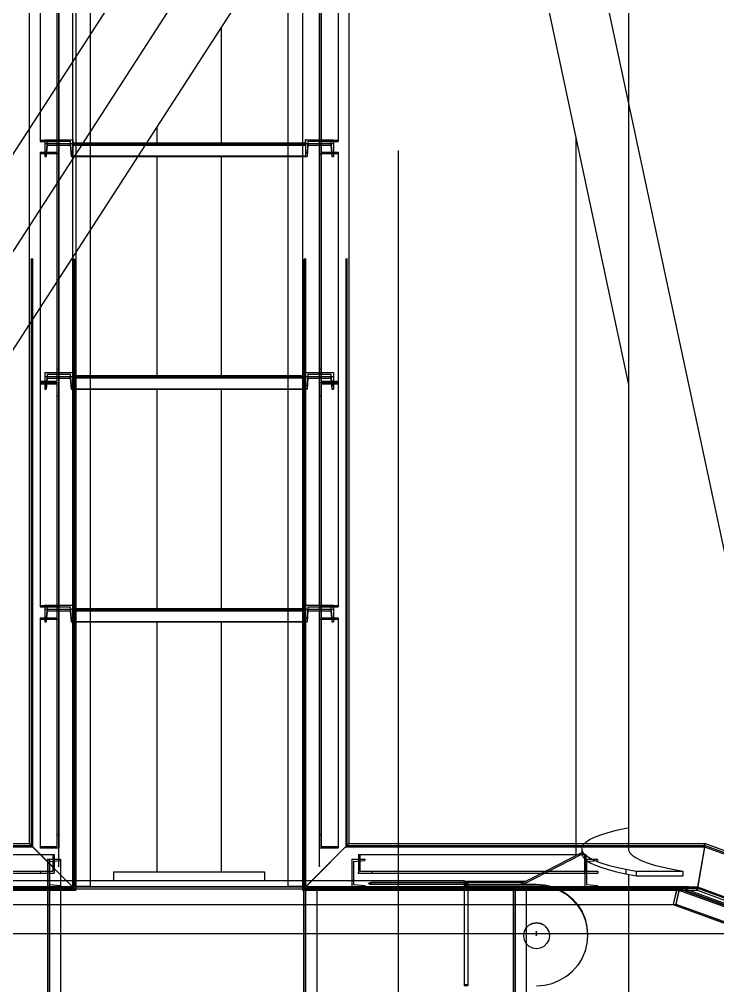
# Model space of a CAD drawing. Header units: millimetres. Extents: x 150209.93 to 150215.05, y 136675.65 to 136679.93.
# Drawn here: x 150213.5469 to 150213.6069, y 136676.4782 to 136676.5613 of the extents above; entities that cross this region are included whole.
import ezdxf

# ---------------------------------------------------------------- set-up
doc = ezdxf.new("R2010")
doc.units = ezdxf.units.MM
doc.header["$LTSCALE"] = 0.25
for name, pattern in [('CENTER', [50.8, 31.75, -6.35, 6.35, -6.35]), ('XKITLINE00', [0]), ('XKITLINE02', [4, 2, -2]), ('XKITLINE03', [6, 3, -1, 1, -1])]:
    doc.linetypes.add(name, pattern=pattern)

# ---------------------------------------------------------------- blocks, each defined once
blk = doc.blocks.new('çatıı')
at = {"color": 116, "linetype": 'XKITLINE02', "true_color": 0x136734}
for p, q in [((23097.16, 5550.14), (23097.16, 4298.1)), ((23097.69, 5550.18), (23097.69, 4297.68)), ((23114.93, 5550.18), (23114.93, 4280.34)), ((23115.46, 5550.14), (23115.46, 4279.7)), ((23116.31, 5550.19), (23116.31, 4278.85)), ((23214.54, 5550.14), (23214.54, 4279.7)), ((23215.07, 5550.18), (23215.07, 4280.33)), ((23232.31, 5550.18), (23232.31, 4297.66)), ((23232.84, 5550.14), (23232.84, 4298.1)), ((23115.01, 5549.96), (23115.01, 4280.58)), ((23115.01, 5549.66), (23115.01, 4280.28)), ((23115.86, 5549.94), (23115.86, 4280.56)), ((23115.86, 5549.68), (23115.86, 4280.3)), ((23122.51, 5549.96), (23122.51, 4280.57)), ((23122.51, 5549.67), (23122.51, 4280.28)), ((23207.5, 5549.95), (23207.48, 4280.57)), ((23207.51, 5549.67), (23207.48, 4280.29)), ((23207.51, 5549.66), (23207.48, 4280.28)), ((23214.15, 5549.94), (23214.13, 4280.56)), ((23214.16, 5549.68), (23214.13, 4280.3)), ((23215, 5549.97), (23214.98, 4280.58)), ((23215.01, 5549.66), (23214.98, 4280.28)), ((23101.01, 4697.01), (23101.01, 4600.55)), ((23108.21, 4696.42), (23108.21, 4595.25)), ((23109.01, 4697.01), (23109.01, 4595.25)), ((23220.99, 4697.01), (23220.99, 4595.25)), ((23221.79, 4696.43), (23221.79, 4595.25)), ((23228.99, 4697.01), (23228.99, 4600.55)), ((23122.51, 4646.44), (23122.51, 4562.58)), ((23116.31, 4636.85), (23116.31, 4552.99)), ((23096.31, 4605.91), (23096.31, 4299.07)), ((23101.01, 4601.13), (23109.01, 4601.13)), ((23101.01, 4600.55), (23108.21, 4600.55)), ((23103.01, 4601.29), (23103.01, 4594.09)), ((23103.01, 4601.29), (23115.01, 4601.29)), ((23103.01, 4599.59), (23115.01, 4599.59)), ((23104.07, 4600.59), (23103.69, 4595.79)), ((23104.07, 4600.59), (23113.94, 4600.59)), ((23104.07, 4600.59), (23104.07, 4598.89)), ((23108.21, 4601.06), (23108.21, 4497.61)), ((23108.21, 4601.06), (23109.01, 4601.06)), ((23109.01, 4601.06), (23109.01, 4501.3)), ((23113.94, 4600.59), (23114.33, 4595.79)), ((23113.94, 4600.59), (23113.94, 4598.89)), ((23115.01, 4601.29), (23115.01, 4594.09)), ((23115.01, 4599.78), (23115.01, 4594.09)), ((23115.01, 4599.78), (23146.55, 4599.78)), ((23115.01, 4599.59), (23214.99, 4599.59)), ((23207.48, 4599.78), (23214.99, 4599.78)), ((23214.99, 4601.29), (23214.99, 4599.59)), ((23214.99, 4601.29), (23214.99, 4595.79)), ((23214.99, 4601.29), (23226.99, 4601.29)), ((23214.99, 4599.78), (23214.99, 4594.09)), ((23214.99, 4599.59), (23214.99, 4594.09)), ((23214.99, 4599.59), (23226.99, 4599.59)), ((23216.05, 4600.59), (23215.67, 4595.79)), ((23216.05, 4600.59), (23216.05, 4598.89)), ((23216.05, 4600.59), (23225.92, 4600.59)), ((23220.99, 4601.13), (23228.99, 4601.13)), ((23220.99, 4601.06), (23220.99, 4595.32)), ((23220.99, 4601.06), (23221.79, 4601.06)), ((23220.99, 4601.06), (23220.99, 4497.04)), ((23221.79, 4601.06), (23221.79, 4595.9)), ((23221.79, 4601.06), (23221.79, 4497.61)), ((23221.79, 4600.55), (23228.99, 4600.55)), ((23225.92, 4600.59), (23225.92, 4598.89)), ((23225.92, 4600.59), (23226.31, 4595.79)), ((23226.99, 4601.29), (23226.99, 4599.59)), ((23226.99, 4601.29), (23226.99, 4595.79)), ((23226.99, 4599.59), (23226.99, 4594.09)), ((23101.01, 4595.9), (23101.01, 4497.04)), ((23101.01, 4595.9), (23108.21, 4595.9)), ((23101.01, 4595.32), (23109.01, 4595.32)), ((23103.01, 4595.79), (23103.69, 4595.79)), ((23104.07, 4598.89), (23103.69, 4594.09)), ((23103.69, 4595.79), (23103.69, 4594.09)), ((23104.07, 4598.89), (23113.94, 4598.89)), ((23113.94, 4598.89), (23114.33, 4594.09)), ((23114.33, 4595.79), (23115.01, 4595.79)), ((23114.33, 4595.79), (23114.33, 4594.09)), ((23115.01, 4599.06), (23214.99, 4599.06)), ((23115.01, 4598.91), (23214.99, 4598.91)), ((23214.99, 4595.79), (23214.99, 4594.09)), ((23214.99, 4595.79), (23215.67, 4595.79)), ((23216.05, 4598.89), (23215.67, 4594.09)), ((23215.67, 4595.79), (23215.67, 4594.09)), ((23216.05, 4598.89), (23225.92, 4598.89)), ((23220.99, 4595.32), (23228.99, 4595.32)), ((23221.79, 4595.9), (23228.99, 4595.9)), ((23225.92, 4598.89), (23226.31, 4594.09)), ((23226.31, 4595.79), (23226.31, 4594.09)), ((23226.31, 4595.79), (23226.99, 4595.79)), ((23226.99, 4595.79), (23226.99, 4594.09)), ((23228.99, 4595.9), (23228.99, 4595.32)), ((23228.99, 4595.9), (23228.99, 4497.04)), ((23103.01, 4594.09), (23103.69, 4594.09)), ((23108.21, 4595.25), (23109.01, 4595.25)), ((23114.33, 4594.09), (23115.01, 4594.09)), ((23115.01, 4594.28), (23143, 4594.28)), ((23115.01, 4594.27), (23142.99, 4594.27)), ((23115.01, 4594.1), (23142.89, 4594.1)), ((23115.01, 4594.09), (23142.88, 4594.09)), ((23207.48, 4594.28), (23214.99, 4594.28)), ((23207.48, 4594.27), (23214.99, 4594.27)), ((23207.48, 4594.1), (23214.99, 4594.1)), ((23207.48, 4594.09), (23214.99, 4594.09)), ((23214.99, 4594.09), (23215.67, 4594.09)), ((23220.99, 4595.25), (23221.79, 4595.25)), ((23226.31, 4594.09), (23226.99, 4594.09)), ((23103.01, 4501.3), (23103.01, 4494.11)), ((23103.01, 4501.3), (23115.01, 4501.3)), ((23104.07, 4500.6), (23103.69, 4495.8)), ((23104.07, 4500.6), (23113.94, 4500.6)), ((23104.07, 4500.6), (23104.07, 4498.9)), ((23108.21, 4502.78), (23109.01, 4502.78)), ((23108.21, 4502.78), (23108.21, 4497.61)), ((23109.01, 4502.78), (23109.01, 4497.04)), ((23113.94, 4500.6), (23114.33, 4495.8)), ((23113.94, 4500.6), (23113.94, 4498.9)), ((23115.01, 4501.3), (23115.01, 4494.11)), ((23214.99, 4501.3), (23214.99, 4499.6)), ((23214.99, 4501.3), (23214.99, 4495.8)), ((23214.99, 4501.3), (23226.99, 4501.3)), ((23216.05, 4500.6), (23215.67, 4495.8)), ((23216.05, 4500.6), (23216.05, 4498.9)), ((23216.05, 4500.6), (23225.92, 4500.6)), ((23220.99, 4502.78), (23221.79, 4502.78)), ((23225.92, 4500.6), (23225.92, 4498.9)), ((23225.92, 4500.6), (23226.31, 4495.8)), ((23226.99, 4501.3), (23226.99, 4499.6)), ((23226.99, 4501.3), (23226.99, 4495.8)), ((23101.01, 4497.61), (23108.21, 4497.61)), ((23101.01, 4497.61), (23101.01, 4497.04)), ((23101.01, 4497.04), (23109.01, 4497.04)), ((23101.01, 4497.04), (23101.01, 4400.57)), ((23101.01, 4497.04), (23109.01, 4497.04)), ((23101.01, 4496.45), (23108.21, 4496.45)), ((23103.01, 4499.6), (23115.01, 4499.6)), ((23103.01, 4495.8), (23103.69, 4495.8)), ((23104.07, 4498.9), (23103.69, 4494.11)), ((23103.69, 4495.8), (23103.69, 4494.11)), ((23104.07, 4498.9), (23113.94, 4498.9)), ((23108.21, 4496.45), (23108.21, 4395.27)), ((23109.01, 4497.04), (23109.01, 4395.27)), ((23113.94, 4498.9), (23114.33, 4494.11)), ((23114.33, 4495.8), (23115.01, 4495.8)), ((23114.33, 4495.8), (23114.33, 4494.11)), ((23115.01, 4499.79), (23115.01, 4494.11)), ((23115.01, 4499.79), (23122.51, 4499.79)), ((23115.01, 4499.6), (23214.99, 4499.6)), ((23115.01, 4499.07), (23214.99, 4499.07)), ((23115.01, 4498.92), (23214.99, 4498.92)), ((23207.48, 4499.79), (23214.99, 4499.79)), ((23214.99, 4499.79), (23214.99, 4494.11)), ((23214.99, 4499.6), (23214.99, 4494.11)), ((23214.99, 4499.6), (23226.99, 4499.6)), ((23214.99, 4495.8), (23214.99, 4494.11)), ((23214.99, 4495.8), (23215.67, 4495.8)), ((23216.05, 4498.9), (23215.67, 4494.11)), ((23215.67, 4495.8), (23215.67, 4494.11)), ((23216.05, 4498.9), (23225.92, 4498.9)), ((23220.99, 4497.04), (23228.99, 4497.04)), ((23220.99, 4497.04), (23220.99, 4491.15)), ((23220.99, 4497.04), (23228.99, 4497.04)), ((23220.99, 4497.04), (23220.99, 4395.27)), ((23221.79, 4497.61), (23228.99, 4497.61)), ((23221.79, 4496.45), (23221.79, 4491.15)), ((23221.79, 4496.45), (23228.99, 4496.45)), ((23221.79, 4496.45), (23221.79, 4395.27)), ((23225.92, 4498.9), (23226.31, 4494.11)), ((23226.31, 4495.8), (23226.31, 4494.11)), ((23226.31, 4495.8), (23226.99, 4495.8)), ((23226.99, 4499.6), (23226.99, 4494.11)), ((23226.99, 4495.8), (23226.99, 4494.11)), ((23228.99, 4497.04), (23228.99, 4496.45)), ((23228.99, 4497.04), (23228.99, 4400.57)), ((23103.01, 4494.11), (23103.69, 4494.11)), ((23114.33, 4494.11), (23115.01, 4494.11)), ((23115.01, 4494.29), (23122.51, 4494.29)), ((23115.01, 4494.28), (23122.51, 4494.28)), ((23115.01, 4494.12), (23122.51, 4494.12)), ((23115.01, 4494.11), (23122.51, 4494.11)), ((23207.48, 4494.29), (23214.99, 4494.29)), ((23207.48, 4494.28), (23214.99, 4494.28)), ((23207.48, 4494.12), (23214.99, 4494.12)), ((23207.48, 4494.11), (23214.99, 4494.11)), ((23214.99, 4494.11), (23215.67, 4494.11)), ((23226.31, 4494.11), (23226.99, 4494.11)), ((23108.21, 4491.15), (23109.01, 4491.15)), ((23220.99, 4491.15), (23221.79, 4491.15)), ((23101.01, 4401.16), (23109.01, 4401.16)), ((23101.01, 4400.57), (23108.21, 4400.57)), ((23103.01, 4401.32), (23103.01, 4394.12)), ((23103.01, 4401.32), (23115.01, 4401.32)), ((23104.07, 4400.62), (23103.69, 4395.82)), ((23104.07, 4400.62), (23113.94, 4400.62)), ((23104.07, 4400.62), (23104.07, 4398.92)), ((23108.21, 4401.09), (23108.21, 4297.63)), ((23108.21, 4401.09), (23109.01, 4401.09)), ((23109.01, 4401.09), (23109.01, 4297.06)), ((23113.94, 4400.62), (23114.33, 4395.82)), ((23113.94, 4400.62), (23113.94, 4398.92)), ((23115.01, 4401.32), (23115.01, 4394.12)), ((23214.99, 4401.32), (23214.99, 4399.62)), ((23214.99, 4401.32), (23214.99, 4395.82)), ((23214.99, 4401.32), (23226.99, 4401.32)), ((23216.05, 4400.62), (23215.67, 4395.82)), ((23216.05, 4400.62), (23216.05, 4398.92)), ((23216.05, 4400.62), (23225.92, 4400.62)), ((23220.99, 4401.16), (23228.99, 4401.16)), ((23220.99, 4401.09), (23220.99, 4395.34)), ((23220.99, 4401.09), (23221.79, 4401.09)), ((23220.99, 4401.09), (23220.99, 4297.06)), ((23221.79, 4401.09), (23221.79, 4395.92)), ((23221.79, 4401.09), (23221.79, 4297.63)), ((23221.79, 4400.57), (23228.99, 4400.57)), ((23225.92, 4400.62), (23225.92, 4398.92)), ((23225.92, 4400.62), (23226.31, 4395.82)), ((23226.99, 4401.32), (23226.99, 4399.62)), ((23226.99, 4401.32), (23226.99, 4395.82)), ((23103.01, 4399.62), (23115.01, 4399.62)), ((23104.07, 4398.92), (23103.69, 4394.12)), ((23104.07, 4398.92), (23113.94, 4398.92)), ((23113.94, 4398.92), (23114.33, 4394.12)), ((23115.01, 4399.8), (23115.01, 4394.12)), ((23115.01, 4399.8), (23122.51, 4399.8)), ((23115.01, 4399.62), (23214.99, 4399.62)), ((23115.01, 4399.08), (23214.99, 4399.08)), ((23115.01, 4398.93), (23214.99, 4398.93)), ((23207.48, 4399.8), (23214.99, 4399.8)), ((23214.99, 4399.8), (23214.99, 4394.12)), ((23214.99, 4399.62), (23214.99, 4394.12)), ((23214.99, 4399.62), (23226.99, 4399.62)), ((23216.05, 4398.92), (23215.67, 4394.12)), ((23216.05, 4398.92), (23225.92, 4398.92)), ((23225.92, 4398.92), (23226.31, 4394.12)), ((23226.99, 4399.62), (23226.99, 4394.12)), ((23101.01, 4395.92), (23101.01, 4297.06)), ((23101.01, 4395.92), (23108.21, 4395.92)), ((23101.01, 4395.34), (23109.01, 4395.34)), ((23103.01, 4395.82), (23103.69, 4395.82)), ((23103.01, 4394.12), (23103.69, 4394.12)), ((23103.69, 4395.82), (23103.69, 4394.12)), ((23108.21, 4395.27), (23109.01, 4395.27)), ((23114.33, 4395.82), (23115.01, 4395.82)), ((23114.33, 4395.82), (23114.33, 4394.12)), ((23114.33, 4394.12), (23115.01, 4394.12)), ((23115.01, 4394.3), (23122.51, 4394.3)), ((23115.01, 4394.29), (23122.51, 4394.29)), ((23115.01, 4394.13), (23122.51, 4394.13)), ((23115.01, 4394.12), (23122.51, 4394.12)), ((23207.48, 4394.3), (23214.99, 4394.3)), ((23207.48, 4394.29), (23214.99, 4394.29)), ((23207.48, 4394.13), (23214.99, 4394.13)), ((23207.48, 4394.12), (23214.99, 4394.12)), ((23214.99, 4395.82), (23214.99, 4394.12)), ((23214.99, 4395.82), (23215.67, 4395.82)), ((23214.99, 4394.12), (23215.67, 4394.12)), ((23215.67, 4395.82), (23215.67, 4394.12)), ((23220.99, 4395.34), (23228.99, 4395.34)), ((23220.99, 4395.27), (23221.79, 4395.27)), ((23221.79, 4395.92), (23228.99, 4395.92)), ((23226.31, 4395.82), (23226.31, 4394.12)), ((23226.31, 4395.82), (23226.99, 4395.82)), ((23226.31, 4394.12), (23226.99, 4394.12)), ((23226.99, 4395.82), (23226.99, 4394.12)), ((23228.99, 4395.92), (23228.99, 4395.34)), ((23228.99, 4395.92), (23228.99, 4297.06)), ((23108.21, 4302.8), (23109.01, 4302.8)), ((23108.21, 4302.8), (23108.21, 4297.63)), ((23109.01, 4302.8), (23109.01, 4297.06)), ((23220.99, 4302.8), (23221.79, 4302.8)), ((22952.56, 4298.11), (23097.16, 4298.11)), ((22952.63, 4297.58), (23097.78, 4297.58)), ((23096.31, 4298.96), (23097.16, 4298.1)), ((23096.31, 4298.96), (23096.31, 4298.96)), ((23096.31, 4298.96), (23096.31, 4298.96)), ((23096.31, 4298.96), (23097.16, 4298.11)), ((23096.42, 4298.96), (23116.31, 4278.96)), ((23097.16, 4298.11), (23097.78, 4297.58)), ((23097.16, 4298.1), (23097.69, 4297.67)), ((23097.69, 4297.68), (23097.69, 4297.67)), ((23097.69, 4297.67), (23114.93, 4280.34)), ((23097.78, 4297.58), (23114.92, 4280.34)), ((23101.01, 4297.63), (23108.21, 4297.63)), ((23101.01, 4297.63), (23101.01, 4297.06)), ((23101.01, 4297.06), (23109.01, 4297.06)), ((23233.58, 4298.96), (23213.69, 4278.96)), ((23232.31, 4297.66), (23215.07, 4280.33)), ((23232.21, 4297.58), (23215.08, 4280.34)), ((23220.99, 4297.06), (23228.99, 4297.06)), ((23221.79, 4297.63), (23228.99, 4297.63)), ((23232.21, 4297.58), (23232.84, 4298.11)), ((23232.21, 4297.58), (23386.39, 4297.58)), ((23232.31, 4297.66), (23232.84, 4298.1)), ((23233.69, 4298.96), (23232.84, 4298.11)), ((23233.69, 4298.95), (23232.84, 4298.1)), ((23232.84, 4298.11), (23386.2, 4298.11)), ((23233.58, 4298.96), (23386.67, 4298.96)), ((23233.69, 4298.96), (23233.69, 4298.95)), ((23233.69, 4298.96), (23233.69, 4298.95)), ((23386.67, 4298.93), (23383.24, 4278.89)), ((23386.67, 4298.96), (23383.26, 4278.96)), ((23386.39, 4297.56), (23383.44, 4280.28)), ((23386.39, 4297.58), (23383.46, 4280.34)), ((23386.35, 4298.96), (23386.2, 4298.11)), ((23386.2, 4298.11), (23386.39, 4297.58)), ((23386.36, 4299.04), (23386.22, 4298.19)), ((23386.22, 4298.19), (23640.55, 4205.23)), ((23386.22, 4298.19), (23386.39, 4297.56)), ((23386.36, 4299.04), (23629.34, 4210.23)), ((23386.39, 4297.56), (23641, 4204.5)), ((23386.67, 4298.93), (23536.61, 4244.12)), ((23009.4, 4294.27), (23107.07, 4294.27)), ((23104.32, 4292.28), (23104.32, 4168.28)), ((23104.32, 4292.28), (23104.32, 4237.42)), ((23104.32, 4292.28), (23109.82, 4292.28)), ((23104.32, 4292.28), (23109.82, 4292.28)), ((23104.32, 4292.28), (23104.32, 4280.28)), ((23105.02, 4292.28), (23105.02, 4168.28)), ((23106.49, 4294.27), (23106.49, 4287.07)), ((23107.07, 4294.27), (23107.07, 4286.27)), ((23109.82, 4292.28), (23109.82, 4168.28)), ((23109.82, 4292.28), (23109.82, 4237.42)), ((23109.82, 4292.28), (23109.82, 4291.6)), ((23234.98, 4292.28), (23240.48, 4292.28)), ((23234.98, 4292.28), (23234.98, 4280.28)), ((23237.73, 4294.27), (23238.31, 4294.27)), ((23237.73, 4294.27), (23237.73, 4286.27)), ((23237.73, 4294.27), (23335.4, 4294.27)), ((23238.31, 4294.27), (23238.31, 4287.07)), ((23240.48, 4292.28), (23240.48, 4291.6)), ((23334.82, 4294.27), (23334.82, 4286.27)), ((23334.98, 4292.28), (23340.48, 4292.28)), ((23334.98, 4292.28), (23334.98, 4280.28)), ((23335.4, 4294.27), (23335.4, 4287.07)), ((23340.48, 4292.28), (23340.48, 4291.6)), ((23105.02, 4291.21), (23109.82, 4291.6)), ((23105.02, 4291.21), (23105.02, 4281.34)), ((23235.68, 4291.21), (23240.48, 4291.6)), ((23235.68, 4291.21), (23235.68, 4281.34)), ((23335.68, 4291.21), (23340.48, 4291.6)), ((23335.68, 4291.21), (23335.68, 4281.34)), ((23004.17, 4287.07), (23106.49, 4287.07)), ((23004.17, 4286.27), (23107.07, 4286.27)), ((23101.26, 4287.07), (23101.26, 4286.27)), ((23237.73, 4286.27), (23243.54, 4286.27)), ((23237.73, 4286.27), (23340.63, 4286.27)), ((23238.31, 4287.07), (23243.54, 4287.07)), ((23238.31, 4287.07), (23340.63, 4287.07)), ((23243.54, 4287.07), (23243.54, 4286.27)), ((23340.63, 4287.07), (23340.63, 4286.27)), ((22951.9, 4280.27), (23375.85, 4280.28)), ((22952.56, 4279.81), (23115.35, 4279.81)), ((22952.63, 4280.34), (23114.92, 4280.34)), ((23104.32, 4280.28), (23109.82, 4280.28)), ((23105.02, 4281.34), (23109.82, 4280.96)), ((23109.82, 4280.96), (23109.82, 4280.28)), ((23112.17, 4283.12), (23116.31, 4278.96)), ((23114.92, 4280.34), (23115.35, 4279.81)), ((23114.93, 4280.34), (23115.46, 4279.7)), ((23115.01, 4280.58), (23122.51, 4280.58)), ((23115.01, 4280.58), (23115.01, 4280.28)), ((23115.01, 4280.28), (23122.51, 4280.28)), ((23115.35, 4279.81), (23116.2, 4278.96)), ((23115.86, 4280.56), (23122.51, 4280.57)), ((23115.86, 4280.56), (23115.86, 4280.3)), ((23115.86, 4280.3), (23122.51, 4280.29)), ((23122.51, 4280.58), (23122.51, 4280.57)), ((23122.51, 4280.29), (23122.51, 4280.28)), ((23207.48, 4283.12), (23207.48, 4280.58)), ((23207.48, 4280.58), (23214.98, 4280.58)), ((23207.48, 4280.58), (23207.48, 4280.57)), ((23207.48, 4280.57), (23214.13, 4280.56)), ((23207.48, 4280.29), (23214.13, 4280.3)), ((23207.48, 4280.29), (23207.48, 4280.28)), ((23207.48, 4280.28), (23214.98, 4280.28)), ((23213.69, 4283.12), (23213.69, 4278.84)), ((23217.83, 4283.12), (23213.69, 4278.96)), ((23214.65, 4279.81), (23213.8, 4278.96)), ((23214.13, 4280.56), (23214.13, 4280.3)), ((23214.32, 4280.27), (23214.32, 4168.27)), ((23214.32, 4280.27), (23214.32, 4237.42)), ((23214.32, 4280.27), (23219.82, 4280.27)), ((23215.07, 4280.33), (23214.54, 4279.7)), ((23215.08, 4280.34), (23214.65, 4279.81)), ((23214.65, 4279.81), (23383.08, 4279.81)), ((23214.98, 4280.58), (23214.98, 4280.28)), ((23214.98, 4280.27), (23214.98, 4280.28)), ((23215.02, 4280.27), (23215.02, 4168.27)), ((23215.08, 4280.34), (23383.46, 4280.34)), ((23219.82, 4280.27), (23219.82, 4168.27)), ((23219.82, 4280.27), (23219.82, 4237.42)), ((23234.98, 4280.28), (23240.48, 4280.28)), ((23235.68, 4281.34), (23240.48, 4280.96)), ((23240.48, 4280.96), (23240.48, 4280.28)), ((23304.32, 4280.28), (23304.32, 4168.27)), ((23304.32, 4280.28), (23304.32, 4237.82)), ((23304.32, 4280.28), (23309.82, 4280.28)), ((23305.02, 4280.28), (23305.02, 4168.27)), ((23309.82, 4280.28), (23309.82, 4168.27)), ((23309.82, 4280.28), (23309.82, 4237.75)), ((23334.98, 4280.28), (23340.48, 4280.28)), ((23335.68, 4281.34), (23340.48, 4280.96)), ((23340.48, 4280.96), (23340.48, 4280.28)), ((23374.69, 4280.28), (23372.91, 4272.78)), ((23374.64, 4280.08), (23372.91, 4272.73)), ((23375.85, 4280.28), (23374.07, 4272.78)), ((23375.86, 4280.3), (23374.13, 4272.95)), ((23374.64, 4280.08), (23375.86, 4280.3)), ((23374.64, 4280.08), (23628.32, 4187.37)), ((23375.86, 4280.3), (23506.2, 4232.67)), ((23383.08, 4279.85), (23382.93, 4279)), ((23383.08, 4279.81), (23382.94, 4278.96)), ((23383.46, 4280.34), (23383.08, 4279.81)), ((23383.44, 4280.28), (23383.08, 4279.85)), ((23383.08, 4279.85), (23636.72, 4187.15)), ((23383.44, 4280.28), (23637.4, 4187.47)), ((22951.9, 4279.42), (23375.57, 4279.43)), ((22952.56, 4278.96), (23116.31, 4278.96)), ((23115.46, 4279.7), (23116.31, 4278.85)), ((23214.54, 4279.7), (23213.69, 4278.84)), ((23213.69, 4278.96), (23383.26, 4278.96)), ((23374.57, 4279.43), (23372.96, 4272.78)), ((23374.53, 4279.26), (23372.96, 4272.74)), ((23375.57, 4279.43), (23374.03, 4272.78)), ((23375.58, 4279.45), (23374.07, 4272.94)), ((23374.53, 4279.26), (23375.58, 4279.45)), ((23374.53, 4279.26), (23628.3, 4186.52)), ((23375.58, 4279.45), (23629.86, 4186.53)), ((23382.93, 4279), (23506.2, 4233.95)), ((22951.9, 4272.77), (23374.07, 4272.78)), ((23372.91, 4272.78), (23372.96, 4272.78)), ((23372.91, 4272.73), (23372.96, 4272.74)), ((23372.91, 4272.73), (23506.2, 4224.02)), ((23372.96, 4272.74), (23506.2, 4224.05)), ((23374.03, 4272.78), (23374.07, 4272.78)), ((23374.07, 4272.94), (23374.13, 4272.95)), ((23374.07, 4272.94), (23506.2, 4224.66)), ((23374.13, 4272.95), (23506.2, 4224.69))]:
    blk.add_line(p, q, dxfattribs=at)
at = {"color": 1, "linetype": 'XKITLINE03'}
for p, q in [((23109.01, 4289.11), (23109.01, 5553.53)), ((23220.99, 4289.12), (23220.99, 5553.53)), ((23115.01, 4280.28), (23115.01, 5549.66)), ((23215.01, 5549.66), (23214.98, 4280.28)), ((23109.01, 4601.13), (23109.01, 4697.01)), ((23220.99, 4697.01), (23220.99, 4601.13)), ((23115.01, 4601.29), (23115.01, 4599.59)), ((23214.99, 4599.78), (23115.01, 4599.78)), ((23214.99, 4599.59), (23214.99, 4601.29)), ((23109.01, 4497.04), (23109.01, 4595.32)), ((23220.99, 4595.32), (23220.99, 4497.04)), ((23115.01, 4501.3), (23115.01, 4499.6)), ((23214.99, 4499.6), (23214.99, 4501.3)), ((23109.01, 4401.16), (23109.01, 4497.04)), ((23214.99, 4499.79), (23115.01, 4499.79)), ((23220.99, 4497.04), (23220.99, 4401.16)), ((23115.01, 4401.32), (23115.01, 4399.62)), ((23214.99, 4399.62), (23214.99, 4401.32)), ((23214.99, 4399.8), (23115.01, 4399.8)), ((23109.01, 4297.06), (23109.01, 4395.34)), ((23220.99, 4395.34), (23220.99, 4297.06)), ((23104.32, 4168.28), (23104.32, 4292.28)), ((23009.98, 4286.27), (23107.07, 4286.27)), ((23237.73, 4286.27), (23334.82, 4286.27)), ((23379.74, 4280.28), (22951.9, 4280.27)), ((23214.32, 4168.27), (23214.32, 4280.27)), ((23304.32, 4168.27), (23304.32, 4280.28))]:
    blk.add_line(p, q, dxfattribs=at)
at = {"color": 8, "linetype": 'CENTER'}
for p, q in [((22900, 4260.27), (23430, 5080.27)), ((23430, 4260.27), (23255, 5080.27)), ((23255, 3096.7), (23255, 4763.35)), ((22899.99, 4260.27), (23429.99, 4260.27)), ((23314.2, 4259.48), (23314.2, 4261.06))]:
    blk.add_line(p, q, dxfattribs=at)
at = {"color": 7, "linetype": 'XKITLINE00'}
for p, q in [((23096.31, 5057.42), (23096.31, 4605.91)), ((23116.31, 5057.42), (23116.31, 4636.85)), ((23122.51, 5057.42), (23122.51, 4646.44)), ((23233.69, 4734.59), (23233.69, 4298.96)), ((23213.69, 4703.65), (23213.69, 4283.12)), ((23207.48, 4694.05), (23207.48, 4283.12)), ((23146.55, 4599.78), (23207.48, 4599.78)), ((23142.88, 4594.09), (23207.48, 4594.09)), ((23142.89, 4594.1), (23207.48, 4594.1)), ((23142.99, 4594.27), (23207.48, 4594.27)), ((23143, 4594.28), (23207.48, 4594.28)), ((23122.51, 4562.58), (23122.51, 4283.12)), ((23116.31, 4552.99), (23116.31, 4283.12)), ((23096.31, 4522.04), (23096.31, 4298.96)), ((23122.51, 4499.79), (23207.48, 4499.79)), ((23122.51, 4494.29), (23207.48, 4494.29)), ((23122.51, 4494.28), (23207.48, 4494.28)), ((23122.51, 4494.12), (23207.48, 4494.12)), ((23122.51, 4494.11), (23207.48, 4494.11)), ((23122.51, 4399.8), (23207.48, 4399.8)), ((23122.51, 4394.3), (23207.48, 4394.3)), ((23122.51, 4394.29), (23207.48, 4394.29)), ((23122.51, 4394.13), (23207.48, 4394.13)), ((23122.51, 4394.12), (23207.48, 4394.12)), ((22995.13, 4298.96), (23096.42, 4298.96)), ((23096.31, 4299.07), (23096.42, 4298.96)), ((23096.42, 4298.96), (23112.17, 4283.12)), ((23233.58, 4298.96), (23217.83, 4283.12)), ((23233.69, 4299.07), (23233.58, 4298.96)), ((23233.58, 4298.96), (23334.86, 4298.96)), ((23214.98, 4280.28), (23214.98, 4280.27))]:
    blk.add_line(p, q, dxfattribs=at)
at = {"color": 8, "linetype": 'XKITLINE00'}
for p, q in [((23353.8, 4866.01), (23353.8, 4296.07)), ((23261.85, 4862.09), (23030.17, 4503.64)), ((23299.82, 4836.91), (23068.14, 4478.46)), ((23319.5, 4656.64), (23353.8, 4495.94)), ((23178.8, 4649.66), (23178.8, 4599.78)), ((23151.2, 4606.96), (23151.2, 4599.78)), ((23331.2, 4601.83), (23331.2, 4294.27)), ((23151.2, 4594.09), (23151.2, 4499.79)), ((23178.8, 4594.09), (23178.8, 4499.79)), ((23151.2, 4494.11), (23151.2, 4399.8)), ((23178.8, 4494.11), (23178.8, 4399.8)), ((23151.2, 4394.12), (23151.2, 4286.75)), ((23178.8, 4394.12), (23178.8, 4286.75)), ((23348.59, 4304.64), (23352.65, 4305.53)), ((23352.65, 4305.53), (23353.8, 4305.74)), ((23335.4, 4299.51), (23337.03, 4300.61)), ((23337.03, 4300.61), (23339.18, 4301.68)), ((23339.18, 4301.68), (23341.83, 4302.71)), ((23341.83, 4302.71), (23344.98, 4303.7)), ((23344.98, 4303.7), (23348.59, 4304.64)), ((23334.31, 4298.4), (23333.76, 4297.27)), ((23333.76, 4297.27), (23333.76, 4296.13)), ((23335.4, 4299.51), (23334.31, 4298.4)), ((23353.8, 4297.33), (23353.76, 4297.27)), ((23353.76, 4297.27), (23353.76, 4296.13)), ((23307.27, 4281.49), (23333.76, 4295.06)), ((23308.64, 4281.49), (23333.76, 4294.36)), ((23333.76, 4296.13), (23334.31, 4295)), ((23333.76, 4296.13), (23333.76, 4294.16)), ((23333.76, 4294.16), (23334.31, 4293.03)), ((23334.31, 4295), (23335.4, 4293.89)), ((23334.31, 4293.03), (23335.4, 4291.92)), ((23335.4, 4293.89), (23337.03, 4292.79)), ((23337.03, 4292.79), (23339.18, 4291.72)), ((23353.76, 4296.13), (23354.31, 4295)), ((23354.31, 4295), (23355.4, 4293.89)), ((23355.4, 4293.89), (23357.03, 4292.79)), ((23357.03, 4292.79), (23359.18, 4291.72)), ((23335.4, 4291.92), (23337.03, 4290.82)), ((23337.03, 4290.82), (23339.18, 4289.75)), ((23339.18, 4291.72), (23341.83, 4290.69)), ((23339.18, 4289.75), (23341.83, 4288.72)), ((23341.83, 4290.69), (23344.98, 4289.7)), ((23341.83, 4288.72), (23344.98, 4287.73)), ((23344.98, 4289.7), (23348.59, 4288.76)), ((23348.59, 4288.76), (23352.65, 4287.87)), ((23359.18, 4291.72), (23361.83, 4290.69)), ((23361.83, 4290.69), (23364.98, 4289.7)), ((23364.98, 4289.7), (23368.59, 4288.76)), ((23368.59, 4288.76), (23372.65, 4287.87)), ((23132.57, 4286.75), (23197.42, 4286.75)), ((23132.57, 4286.75), (23132.57, 4283.12)), ((23197.42, 4286.75), (23197.42, 4283.12)), ((23344.98, 4287.73), (23348.59, 4286.79)), ((23348.59, 4286.79), (23352.65, 4285.9)), ((23352.65, 4287.87), (23357.11, 4287.05)), ((23352.65, 4287.87), (23352.65, 4285.9)), ((23352.65, 4285.9), (23357.11, 4285.08)), ((23353.8, 4285.69), (23353.8, 4230.39)), ((23357.11, 4287.05), (23377.11, 4287.05)), ((23357.11, 4287.05), (23357.11, 4285.08)), ((23357.11, 4285.08), (23377.11, 4285.08)), ((23372.65, 4287.87), (23377.11, 4287.05)), ((23377.11, 4287.05), (23377.11, 4285.08)), ((23087.8, 4283.12), (23242.19, 4283.12)), ((23242.11, 4283.1), (23242.19, 4283.12)), ((23242.11, 4283.1), (23242.11, 4283.07)), ((23242.11, 4283.07), (23242.19, 4283.04)), ((23242.11, 4281.89), (23242.19, 4281.97)), ((23242.11, 4281.89), (23242.11, 4281.81)), ((23242.11, 4281.81), (23242.19, 4281.73)), ((23242.19, 4283.12), (23242.36, 4283.1)), ((23242.19, 4283.04), (23242.36, 4283.02)), ((23242.19, 4281.97), (23242.36, 4282.04)), ((23242.19, 4281.73), (23242.36, 4281.62)), ((23242.36, 4283.1), (23242.6, 4283.08)), ((23242.36, 4283.02), (23242.6, 4283)), ((23242.36, 4282.04), (23242.6, 4282.1)), ((23242.36, 4281.62), (23242.6, 4281.53)), ((23242.6, 4283.08), (23242.89, 4283.07)), ((23242.6, 4283), (23242.89, 4282.99)), ((23242.6, 4282.1), (23242.89, 4282.13)), ((23242.6, 4281.53), (23242.89, 4281.47)), ((23242.89, 4283.07), (23242.89, 4282.99)), ((23242.89, 4283.07), (23243.2, 4283.07)), ((23242.89, 4282.99), (23243.2, 4282.98)), ((23242.89, 4282.13), (23243.2, 4282.14)), ((23242.89, 4282.13), (23242.89, 4281.47)), ((23242.89, 4281.47), (23243.2, 4281.45)), ((23243.2, 4283.07), (23243.2, 4282.98)), ((23243.2, 4283.07), (23283.2, 4283.07)), ((23243.2, 4282.98), (23283.2, 4282.98)), ((23243.2, 4282.14), (23243.2, 4281.51)), ((23243.2, 4282.14), (23283.2, 4282.14)), ((23243.2, 4281.49), (23314.2, 4281.49)), ((23243.2, 4281.49), (23243.2, 4281.45)), ((23243.2, 4281.45), (23283.2, 4281.45)), ((23283.2, 4283.07), (23283.2, 4282.98)), ((23283.2, 4282.98), (23283.2, 4282.77)), ((23283.2, 4282.77), (23283.2, 4282.14)), ((23283.2, 4282.72), (23309.67, 4282.72)), ((23283.2, 4282.57), (23284.7, 4282.57)), ((23283.2, 4282.45), (23284.7, 4282.45)), ((23283.2, 4282.14), (23283.2, 4281.51)), ((23283.2, 4282.03), (23284.7, 4282.03)), ((23283.2, 4281.73), (23283.2, 4281.51)), ((23283.2, 4281.73), (23284.7, 4281.73)), ((23283.2, 4281.45), (23283.19, 4280.04)), ((23283.2, 4281.14), (23314.2, 4281.14)), ((23283.2, 4281), (23284.7, 4281)), ((23283.19, 4280.04), (23283.19, 4277.75)), ((23284.7, 4282.57), (23284.7, 4282.45)), ((23284.7, 4282.45), (23284.7, 4282.28)), ((23284.7, 4282.37), (23308.98, 4282.37)), ((23284.7, 4282.28), (23284.7, 4281.73)), ((23284.7, 4281.73), (23284.7, 4281.51)), ((23284.7, 4281), (23284.69, 4279.4)), ((23314.2, 4281.49), (23317.64, 4281.23)), ((23314.2, 4281.49), (23314.2, 4281.14)), ((23314.2, 4281.14), (23317.64, 4280.88)), ((23317.64, 4281.23), (23320.99, 4280.43)), ((23317.64, 4281.23), (23317.64, 4280.88)), ((23317.64, 4280.88), (23320.99, 4280.08)), ((23320.99, 4280.43), (23324.18, 4279.13)), ((23320.99, 4280.08), (23324.18, 4278.78)), ((23283.19, 4277.75), (23283.19, 4274.93)), ((23283.19, 4279.4), (23284.69, 4279.4)), ((23284.69, 4277.3), (23284.69, 4274.77)), ((23284.69, 4279.4), (23284.69, 4277.3)), ((23324.18, 4279.13), (23327.13, 4277.36)), ((23324.18, 4278.78), (23327.13, 4277.01)), ((23327.13, 4277.36), (23329.75, 4275.15)), ((23327.13, 4277.01), (23329.75, 4274.8)), ((23283.19, 4274.93), (23283.19, 4271.66)), ((23283.19, 4271.66), (23283.19, 4268.05)), ((23284.69, 4274.77), (23284.69, 4271.87)), ((23284.69, 4271.87), (23284.69, 4268.67)), ((23329.75, 4275.15), (23331.99, 4272.56)), ((23329.75, 4274.8), (23331.99, 4272.21)), ((23331.99, 4272.56), (23333.8, 4269.67)), ((23331.99, 4272.21), (23333.8, 4269.32)), ((23283.19, 4268.05), (23283.19, 4264.2)), ((23284.69, 4268.67), (23284.69, 4265.25)), ((23333.8, 4269.67), (23335.12, 4266.53)), ((23333.8, 4269.32), (23335.12, 4266.18)), ((23283.19, 4264.2), (23283.19, 4260.23)), ((23284.69, 4265.25), (23284.69, 4261.71)), ((23309.66, 4262.72), (23310.9, 4263.94)), ((23309.66, 4262.58), (23310.9, 4263.8)), ((23310.9, 4263.94), (23312.46, 4264.73)), ((23310.9, 4263.8), (23312.46, 4264.59)), ((23312.46, 4264.73), (23314.2, 4265)), ((23312.46, 4264.59), (23314.2, 4264.86)), ((23314.2, 4265), (23314.2, 4264.86)), ((23314.2, 4265), (23315.93, 4264.73)), ((23314.2, 4264.86), (23315.93, 4264.59)), ((23315.93, 4264.73), (23317.49, 4263.94)), ((23315.93, 4264.59), (23317.49, 4263.8)), ((23317.49, 4263.94), (23318.73, 4262.72)), ((23317.49, 4263.8), (23318.73, 4262.58)), ((23335.12, 4266.53), (23335.92, 4263.22)), ((23335.12, 4266.18), (23335.92, 4262.87)), ((23335.92, 4263.22), (23336.2, 4259.83)), ((23283.19, 4260.23), (23283.19, 4256.27)), ((23284.69, 4261.71), (23284.69, 4258.13)), ((23308.87, 4261.19), (23308.6, 4259.48)), ((23308.87, 4261.05), (23308.6, 4259.34)), ((23308.6, 4259.48), (23308.6, 4259.34)), ((23308.6, 4259.34), (23308.87, 4257.64)), ((23309.66, 4262.72), (23308.87, 4261.19)), ((23309.66, 4262.58), (23308.87, 4261.05)), ((23318.73, 4262.72), (23319.52, 4261.19)), ((23318.73, 4262.58), (23319.52, 4261.05)), ((23319.52, 4261.19), (23319.8, 4259.48)), ((23319.52, 4261.05), (23319.8, 4259.34)), ((23319.8, 4259.34), (23319.52, 4257.64)), ((23319.8, 4259.48), (23319.8, 4259.34)), ((23335.92, 4262.87), (23336.2, 4259.48)), ((23336.2, 4259.48), (23335.92, 4256.09)), ((23336.2, 4259.83), (23336.2, 4259.48)), ((23283.19, 4256.27), (23283.19, 4252.42)), ((23284.69, 4258.13), (23284.69, 4254.6)), ((23308.87, 4257.64), (23309.66, 4256.1)), ((23309.66, 4256.1), (23310.9, 4254.88)), ((23310.9, 4254.88), (23312.46, 4254.1)), ((23315.93, 4254.1), (23317.49, 4254.88)), ((23317.49, 4254.88), (23318.73, 4256.1)), ((23319.52, 4257.64), (23318.73, 4256.1)), ((23335.92, 4256.09), (23335.12, 4252.79)), ((23283.19, 4252.42), (23283.19, 4248.81)), ((23284.69, 4254.6), (23284.69, 4251.22)), ((23284.69, 4251.22), (23284.69, 4248.07)), ((23312.46, 4254.1), (23314.2, 4253.83)), ((23314.2, 4253.83), (23315.93, 4254.1)), ((23335.12, 4252.79), (23333.8, 4249.65)), ((23283.19, 4248.81), (23283.19, 4245.55)), ((23284.69, 4248.07), (23284.69, 4245.24)), ((23331.99, 4246.75), (23329.75, 4244.17)), ((23333.8, 4249.65), (23331.99, 4246.75)), ((23283.19, 4245.55), (23283.19, 4242.74)), ((23283.19, 4242.74), (23283.19, 4240.46)), ((23284.69, 4245.24), (23284.69, 4242.79)), ((23284.69, 4242.79), (23284.69, 4240.79)), ((23327.13, 4241.96), (23329.75, 4244.17)), ((23283.19, 4240.46), (23283.19, 4238.79)), ((23283.19, 4238.79), (23283.19, 4237.76)), ((23283.19, 4238.33), (23284.69, 4238.33)), ((23284.69, 4240.79), (23284.69, 4239.29)), ((23284.69, 4239.29), (23284.69, 4238.33)), ((23284.69, 4238.33), (23284.7, 4237.93)), ((23317.64, 4238.09), (23320.99, 4238.88)), ((23320.99, 4238.88), (23324.18, 4240.18)), ((23324.18, 4240.18), (23327.13, 4241.96)), ((23283.2, 4237.93), (23284.7, 4237.93)), ((23314.2, 4237.82), (23317.64, 4238.09))]:
    blk.add_line(p, q, dxfattribs=at)
at = {"color": 1, "linetype": 'XKITLINE00'}
for centre in [(23109.01, 4601.13), (23115.01, 4601.29), (23115.01, 4599.78), (23115.01, 4599.59), (23214.99, 4601.29), (23214.99, 4599.78), (23214.99, 4599.59), (23220.99, 4601.13), (23109.01, 4595.32), (23220.99, 4595.32), (23115.01, 4501.3), (23115.01, 4499.79), (23214.99, 4501.3), (23214.99, 4499.79), (23109.01, 4497.04), (23109.01, 4497.04), (23115.01, 4499.6), (23214.99, 4499.6), (23220.99, 4497.04), (23220.99, 4497.04), (23109.01, 4401.16), (23115.01, 4401.32), (23214.99, 4401.32), (23220.99, 4401.16), (23115.01, 4399.8), (23115.01, 4399.62), (23214.99, 4399.8), (23214.99, 4399.62), (23109.01, 4395.34), (23220.99, 4395.34), (23109.01, 4297.06), (23220.99, 4297.06), (23104.32, 4292.28), (23109.01, 4289.11), (23220.99, 4289.12), (23107.07, 4286.27), (23237.73, 4286.27), (23334.82, 4286.27), (23104.32, 4280.28), (23115.01, 4280.28), (23214.32, 4280.27), (23214.98, 4280.28), (23234.98, 4280.28), (23304.32, 4280.28), (23334.98, 4280.28), (23379.74, 4280.28)]:
    blk.add_circle(centre, 0.05, dxfattribs=at)
at = {"color": 8, "linetype": 'XKITLINE00'}
for centre in [(23314.2, 4261.06), (23314.2, 4259.48)]:
    blk.add_circle(centre, 0.05, dxfattribs=at)

msp = doc.modelspace()

# ---------------------------------------------------------------- block references
at = {"xscale": 0.0002000170049888334, "yscale": 0.0002000170049888334, "zscale": 0.0002000170049888334}
msp.add_blockref('çatıı', (150208.928067, 136675.630592), dxfattribs=at)

doc.saveas('drawing.dxf')
